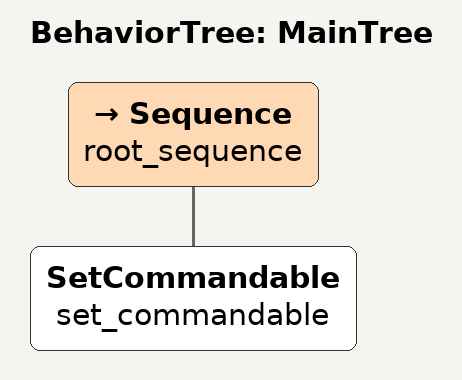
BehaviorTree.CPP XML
<root main_tree_to_execute = "MainTree" >
    <BehaviorTree ID="MainTree">
       <Sequence name="root_sequence">
           <SetCommandable    name="set_commandable"/>
       </Sequence>
    </BehaviorTree>
</root>
